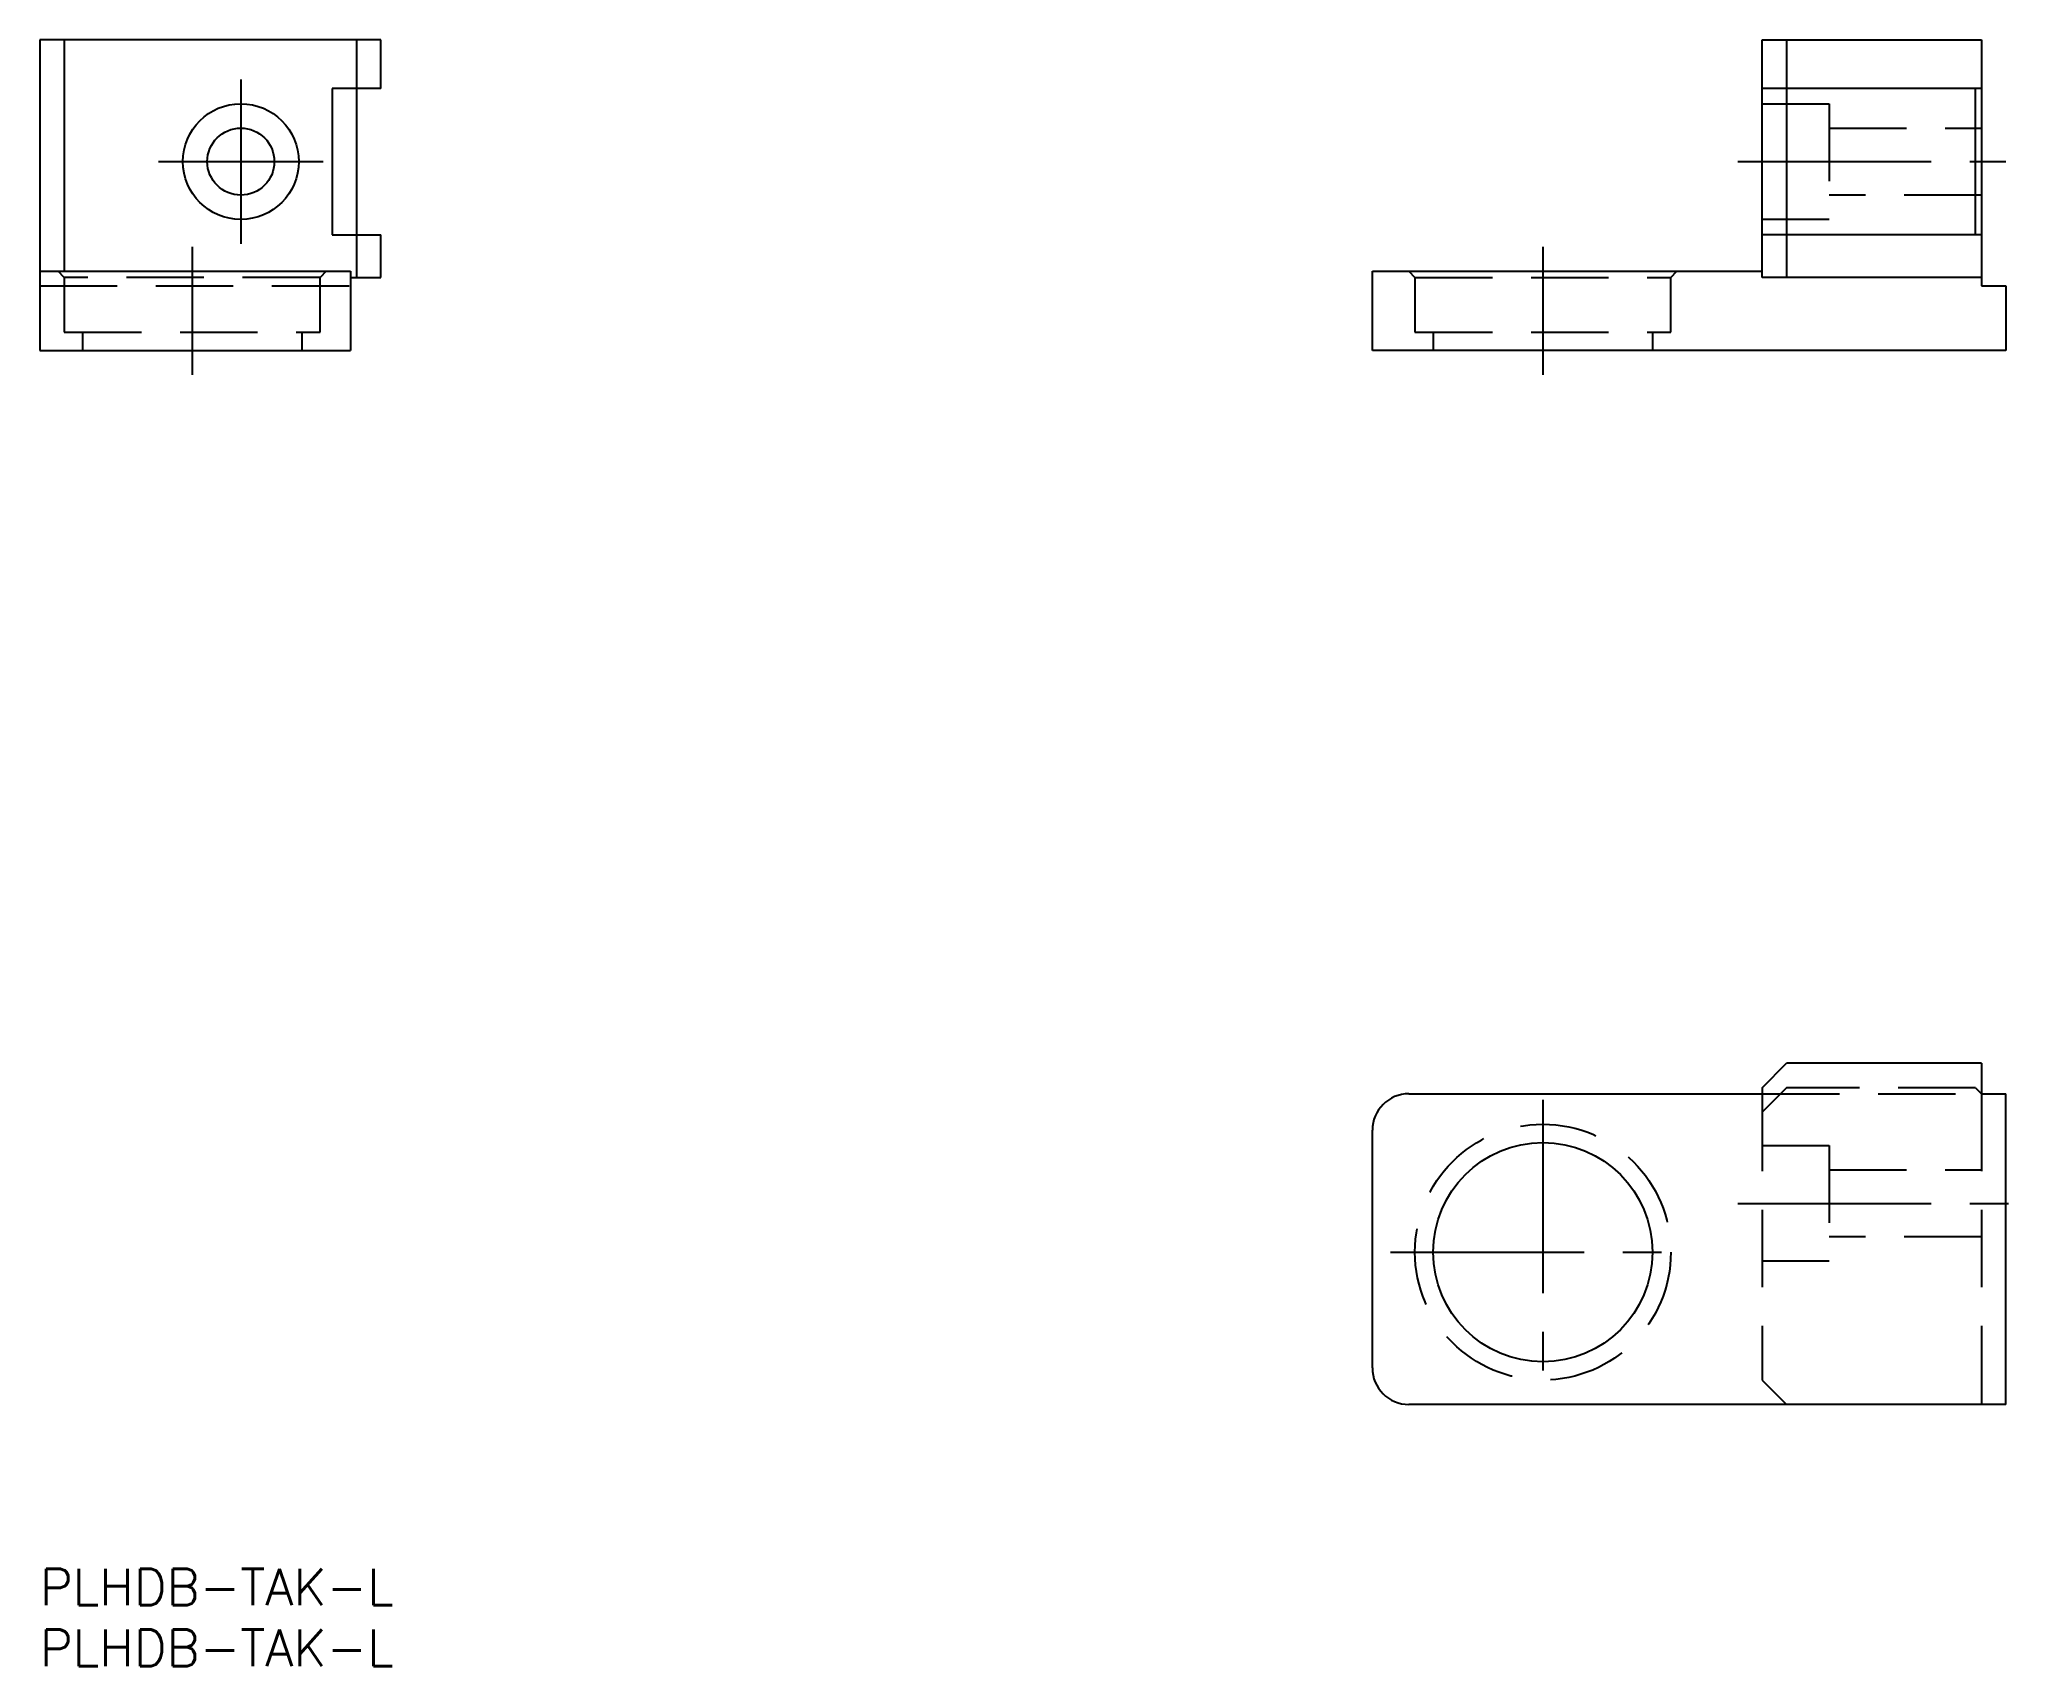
# Model space of a CAD drawing. Extents: x 0 to 163, y -9 to 124.
import ezdxf

# ---------------------------------------------------------------- set-up
doc = ezdxf.new("R2010")
doc.units = 0
doc.header["$LTSCALE"] = 0.5
doc.linetypes.add('CENTER', pattern=[50.8, 31.75, -6.35, 6.35, -6.35])
doc.linetypes.add('DASHED', pattern=[19.05, 12.7, -6.35])
doc.layers.get('0').update_dxf_attribs({"linetype": 'CONTINUOUS'})
doc.layers.add('CENTER', color=1, linetype='CENTER')
doc.styles.get("Standard").update_dxf_attribs({"font": 'txt.shx', "height": 3, "bigfont": 'bigfont.shx'})

# ---------------------------------------------------------------- blocks, each defined once
blk = doc.blocks.new('*U28')
at = {"color": 7, "linetype": 'CONTINUOUS'}
blk.add_text('PLHDB-TAK-L', height=3, dxfattribs=at).set_placement((0, -4))
blk = doc.blocks.new('*U29')
at = {"color": 7, "linetype": 'CONTINUOUS'}
blk.add_text('PLHDB-TAK-L', height=3, dxfattribs=at).set_placement((0, -9))

msp = doc.modelspace()

# ---------------------------------------------------------------- linework, layer by layer
at = {"color": 7, "linetype": 'CONTINUOUS'}
for p, q in [((28, 124.5), (0, 124.5)), ((0, 124.5), (0, 99)), ((2, 124.5), (2, 105.5)), ((26, 124.5), (26, 105)), ((28, 120.5), (28, 124.5)), ((141.382427, 105), (141.382427, 124.5)), ((141.382427, 124.5), (159.382427, 124.5)), ((143.382427, 124.5), (143.382427, 105)), ((159.382427, 124.5), (159.382427, 104.3)), ((28, 120.5), (24, 120.5)), ((24, 120.5), (24, 108.5)), ((159.382427, 120.5), (141.382427, 120.5)), ((158.882427, 108.5), (158.882427, 120.5)), ((24, 108.5), (28, 108.5)), ((28, 105), (28, 108.5)), ((159.382427, 108.5), (141.382427, 108.5)), ((0, 105.5), (25.5, 105.5)), ((25.5, 105.5), (25.5, 99)), ((25.5, 105), (28, 105)), ((109.382427, 99), (109.382427, 105.5)), ((109.382427, 105.5), (141.382427, 105.5)), ((159.382427, 105), (141.382427, 105)), ((159.382427, 104.3), (161.382427, 104.3)), ((161.382427, 104.3), (161.382427, 99)), ((0, 99), (25.5, 99)), ((161.382427, 99), (109.382427, 99)), ((141.382427, 38.485978), (143.382427, 40.485978)), ((159.382427, 40.485978), (143.382427, 40.485978)), ((159.382427, 40.485978), (159.382427, 37.985978)), ((112.382427, 37.985978), (141.382427, 37.985978)), ((141.382427, 38.485978), (141.382427, 37.985978)), ((159.382427, 37.985978), (161.382427, 37.985978)), ((161.382427, 12.485978), (161.382427, 37.985978)), ((109.382427, 15.485978), (109.382427, 34.985978)), ((161.382427, 12.485978), (112.382427, 12.485978))]:
    msp.add_line(p, q, dxfattribs=at)
at = {"color": 3, "linetype": 'DASHED'}
for p, q in [((141.382427, 119.25), (146.882427, 119.25)), ((146.882427, 119.25), (146.882427, 109.75)), ((146.882427, 117.25), (159.382427, 117.25)), ((159.382427, 111.75), (146.882427, 111.75)), ((146.882427, 109.75), (141.382427, 109.75)), ((2, 105), (1.5, 105.5)), ((2, 105), (2, 100.5)), ((23, 105), (2, 105)), ((23.5, 105.5), (23, 105)), ((23, 100.5), (23, 105)), ((112.382427, 105.5), (112.882427, 105)), ((112.882427, 105), (112.882427, 100.5)), ((112.882427, 105), (133.882427, 105)), ((133.882427, 105), (134.382427, 105.5)), ((133.882427, 100.5), (133.882427, 105)), ((0, 104.3), (25.5, 104.3)), ((2, 100.5), (23, 100.5)), ((3.5, 100.5), (3.5, 99)), ((21.5, 100.5), (21.5, 99)), ((112.882427, 100.5), (133.882427, 100.5)), ((114.382427, 100.5), (114.382427, 99)), ((132.382427, 100.5), (132.382427, 99)), ((143.382427, 38.485978), (141.382427, 36.485978)), ((141.382427, 37.985978), (159.382427, 37.985978)), ((141.382427, 37.985978), (141.382427, 14.485978)), ((158.882427, 38.485978), (143.382427, 38.485978)), ((158.882427, 38.485978), (159.382427, 37.985978)), ((159.382427, 37.985978), (159.382427, 12.485978)), ((141.382427, 33.735978), (146.882427, 33.735978)), ((146.882427, 33.735978), (146.882427, 24.235978)), ((146.882427, 31.735978), (159.382427, 31.735978)), ((159.382427, 26.235978), (146.882427, 26.235978)), ((146.882427, 24.235978), (141.382427, 24.235978)), ((141.382427, 14.485978), (143.382427, 12.485978))]:
    msp.add_line(p, q, dxfattribs=at)
at = {"color": 7, "linetype": 'CONTINUOUS'}
for centre, radius in [((16.5, 114.5), 4.75), ((16.5, 114.5), 2.75), ((123.382427, 24.985978), 9)]:
    msp.add_circle(centre, radius, dxfattribs=at)
at = {"color": 3, "linetype": 'DASHED'}
msp.add_circle((123.382427, 24.985978), 10.5, dxfattribs=at)
at = {"color": 7, "linetype": 'CONTINUOUS'}
for centre, start, end in [((112.382427, 34.985978), 90, 180), ((112.382427, 15.485978), 180, 270)]:
    msp.add_arc(centre, 3, start, end, dxfattribs=at)
at = {"layer": 'CENTER', "color": 1, "linetype": 'CENTER'}
for p, q in [((16.5, 121.25), (16.5, 107.75)), ((9.75, 114.5), (23.25, 114.5)), ((139.382427, 114.5), (161.382427, 114.5)), ((12.5, 107.5), (12.5, 97)), ((123.382427, 107.5), (123.382427, 97)), ((123.382427, 37.485978), (123.382427, 12.485978)), ((139.382427, 28.985978), (163.382427, 28.985978)), ((110.882427, 24.985978), (135.882427, 24.985978))]:
    msp.add_line(p, q, dxfattribs=at)

# ---------------------------------------------------------------- block references
at = {"color": 7, "linetype": 'CONTINUOUS'}
for name in ['*U28', '*U29']:
    msp.add_blockref(name, (0, 0), dxfattribs=at)

doc.saveas('drawing.dxf')
